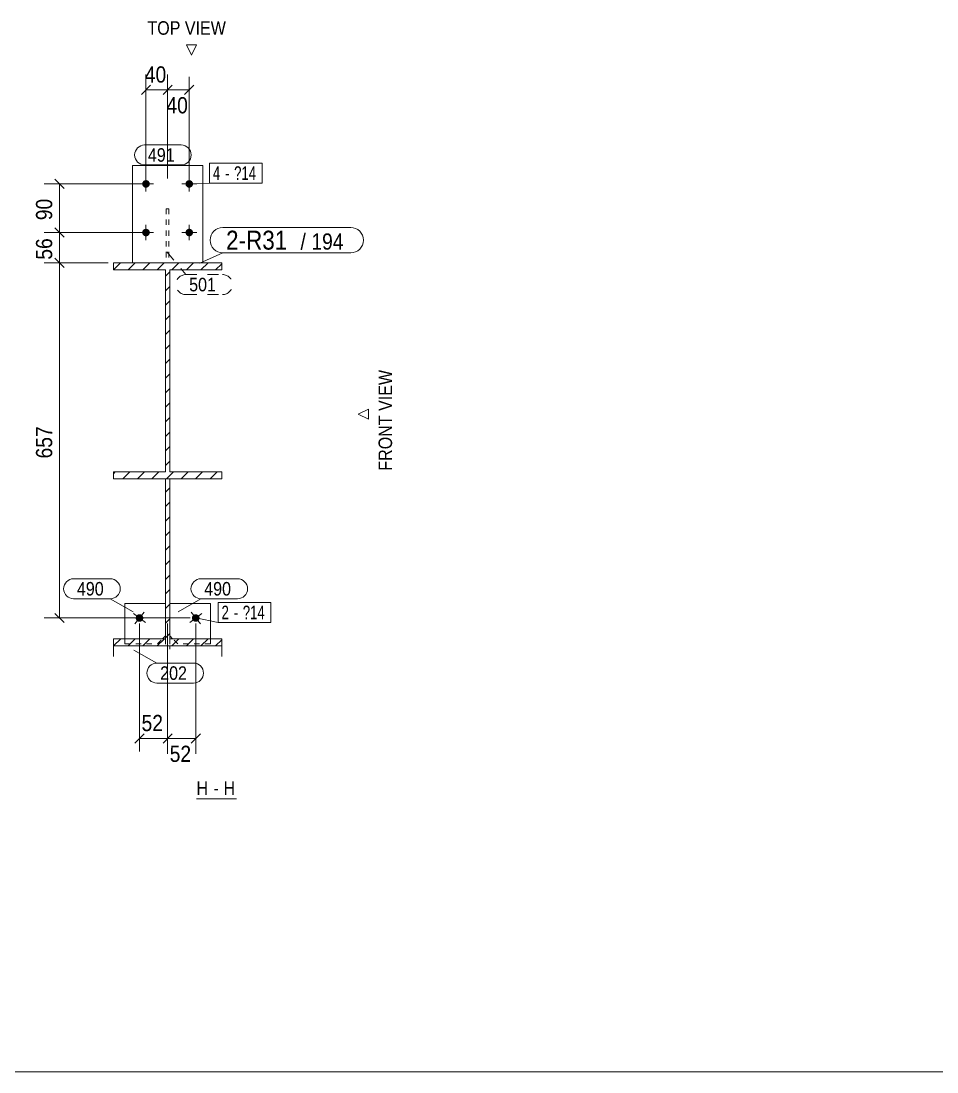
# Model space of a CAD drawing. Header units: millimetres. Extents: x 2 to 1174, y 1 to 825.
# Drawn here: x 711.5 to 880.9, y 5 to 199.5 of the extents above; entities that cross this region are included whole.
import ezdxf

# ---------------------------------------------------------------- set-up
doc = ezdxf.new("R2010")
doc.units = ezdxf.units.MM
for name, pattern in [('XKITLINE00', [0]), ('XKITLINE01', [4, 1, -1, 1, -1]), ('XKITLINE02', [4, 2, -2])]:
    doc.linetypes.add(name, pattern=pattern)
for name, color, linetype, lineweight in [('Bolt', 3, 'Continuous', 0), ('BoltMark', 7, 'Continuous', 0), ('Dimensions', 7, 'Continuous', 0), ('DrawingSheet', 5, 'Continuous', 0), ('OtherObjectType', 7, 'Continuous', 0), ('Part', 2, 'Continuous', 0), ('PartMark', 7, 'Continuous', 0)]:
    doc.layers.add(name, color=color, linetype=linetype, lineweight=lineweight)
doc.styles.add('ARIAL', font='ARIAL.TTF')
doc.styles.add('ARIAL_NARROW', font='ARIALN.TTF')

# ---------------------------------------------------------------- blocks, each defined once
blk = doc.blocks.new('*A5')
at = {"layer": 'Part', "color": 7, "linetype": 'XKITLINE00', "lineweight": 0}
for p, q in [((728.64, 153.42), (729.94, 154.72)), ((731.33, 153.42), (732.63, 154.72)), ((734.03, 153.42), (735.33, 154.72)), ((736.72, 153.42), (738.02, 154.72)), ((739.42, 153.42), (740.72, 154.72)), ((742.11, 153.42), (743.41, 154.72)), ((744.81, 153.42), (746.11, 154.72)), ((747.5, 153.42), (748.64, 154.56)), ((728.64, 153.42), (728.64, 153.42)), ((738.24, 152.24), (739.04, 153.04)), ((738.24, 149.55), (739.04, 150.35)), ((738.24, 146.86), (739.04, 147.66)), ((738.24, 144.16), (739.04, 144.96)), ((738.24, 141.47), (739.04, 142.27)), ((738.24, 138.77), (739.04, 139.57)), ((738.24, 136.08), (739.04, 136.88)), ((738.24, 133.39), (739.04, 134.19)), ((738.24, 130.69), (739.04, 131.49)), ((738.24, 128), (739.04, 128.8)), ((738.24, 125.3), (739.04, 126.1)), ((738.24, 122.61), (739.04, 123.41)), ((738.24, 119.92), (739.04, 120.72)), ((738.24, 117.22), (739.04, 118.02)), ((728.64, 115.7), (728.96, 116.02)), ((730.35, 114.72), (731.65, 116.02)), ((733.05, 114.72), (734.35, 116.02)), ((735.74, 114.72), (737.04, 116.02)), ((738.43, 114.72), (739.73, 116.02)), ((741.13, 114.72), (742.43, 116.02)), ((743.82, 114.72), (745.12, 116.02)), ((746.52, 114.72), (747.82, 116.02))]:
    blk.add_line(p, q, dxfattribs=at)
blk = doc.blocks.new('*A6')
at = {"layer": 'Part', "color": 7, "linetype": 'XKITLINE00', "lineweight": 0}
for p, q in [((739.04, 113.1), (738.24, 112.3)), ((739.04, 110.41), (738.24, 109.61)), ((739.04, 107.72), (738.24, 106.92)), ((739.04, 105.02), (738.24, 104.22)), ((739.04, 102.33), (738.24, 101.53)), ((739.04, 99.63), (738.24, 98.83)), ((739.04, 96.94), (738.24, 96.14)), ((739.04, 94.25), (738.24, 93.45)), ((739.04, 91.55), (738.24, 90.75)), ((739.04, 88.86), (738.24, 88.06)), ((739.04, 86.16), (738.24, 85.36)), ((729.96, 85.17), (728.64, 83.85)), ((732.66, 85.17), (731.33, 83.85)), ((735.35, 85.17), (734.03, 83.85)), ((738.05, 85.17), (736.72, 83.85)), ((740.74, 85.17), (739.42, 83.85)), ((743.43, 85.17), (742.11, 83.85)), ((746.13, 85.17), (744.81, 83.85)), ((748.64, 84.99), (747.5, 83.85))]:
    blk.add_line(p, q, dxfattribs=at)
blk = doc.blocks.new('*A164')
at = {"layer": 'Bolt'}
blk.add_hatch(color=3, dxfattribs=at).paths.add_polyline_path([(732.98, 88.47), (732.96, 88.49), (732.93, 88.51), (732.91, 88.54), (732.89, 88.56), (732.87, 88.59), (732.85, 88.62), (732.83, 88.65), (732.82, 88.68), (732.8, 88.71), (732.79, 88.74), (732.78, 88.78), (732.77, 88.81), (732.76, 88.84), (732.75, 88.88), (732.75, 88.91), (732.74, 88.94), (732.74, 88.98), (732.74, 89.01), (732.74, 89.05), (732.75, 89.08), (732.75, 89.11), (732.76, 89.15), (732.77, 89.18), (732.78, 89.21), (732.79, 89.25), (732.8, 89.28), (732.81, 89.31), (732.83, 89.34), (732.85, 89.37), (732.87, 89.4), (732.89, 89.43), (732.91, 89.45), (732.93, 89.48), (732.96, 89.5), (732.98, 89.53), (733.01, 89.55), (733.04, 89.57), (733.07, 89.59), (733.09, 89.6), (733.12, 89.62), (733.16, 89.64), (733.19, 89.65), (733.22, 89.66), (733.25, 89.67), (733.29, 89.68), (733.32, 89.69), (733.35, 89.69), (733.39, 89.69), (733.42, 89.7), (733.46, 89.7), (733.49, 89.69), (733.53, 89.69), (733.56, 89.69), (733.59, 89.68), (733.63, 89.67), (733.66, 89.66), (733.69, 89.65), (733.72, 89.64), (733.75, 89.62), (733.78, 89.61), (733.81, 89.59), (733.84, 89.57), (733.87, 89.55), (733.9, 89.53), (733.92, 89.5), (733.95, 89.48), (733.97, 89.45), (733.99, 89.43), (734.01, 89.4), (734.03, 89.37), (734.05, 89.34), (734.07, 89.31), (734.08, 89.28), (734.09, 89.25), (734.1, 89.22), (734.11, 89.18), (734.12, 89.15), (734.13, 89.12), (734.14, 89.08), (734.14, 89.05), (734.14, 89.01), (734.14, 88.98), (734.14, 88.95), (734.14, 88.91), (734.13, 88.88), (734.12, 88.84), (734.12, 88.81), (734.11, 88.78), (734.09, 88.75), (734.08, 88.71), (734.07, 88.68), (734.05, 88.65), (734.03, 88.62), (734.01, 88.59), (733.99, 88.57), (733.97, 88.54), (733.95, 88.51), (733.92, 88.49), (733.9, 88.47), (733.87, 88.45), (733.84, 88.42), (733.82, 88.41), (733.79, 88.39), (733.76, 88.37), (733.73, 88.36), (733.69, 88.34), (733.66, 88.33), (733.63, 88.32), (733.6, 88.31), (733.56, 88.31), (733.53, 88.3), (733.49, 88.3), (733.46, 88.3), (733.42, 88.3), (733.39, 88.3), (733.36, 88.3), (733.32, 88.31), (733.29, 88.31), (733.26, 88.32), (733.22, 88.33), (733.19, 88.34), (733.16, 88.36), (733.13, 88.37), (733.1, 88.39), (733.07, 88.4), (733.04, 88.42), (733.01, 88.44)], flags=17)
at = {"layer": 'Bolt', "color": 3, "linetype": 'XKITLINE00', "lineweight": 0}
for p, q in [((734.55, 88.14), (732.34, 89.86)), ((732.58, 87.89), (734.3, 90.1))]:
    blk.add_line(p, q, dxfattribs=at)
blk = doc.blocks.new('*A165')
at = {"layer": 'Bolt'}
for points in [[(735.34, 169.29), (735.34, 169.25), (735.33, 169.22), (735.33, 169.18), (735.32, 169.15), (735.31, 169.12), (735.3, 169.08), (735.29, 169.05), (735.27, 169.02), (735.26, 168.99), (735.24, 168.96), (735.22, 168.93), (735.2, 168.9), (735.18, 168.88), (735.16, 168.85), (735.14, 168.83), (735.11, 168.8), (735.08, 168.78), (735.06, 168.76), (735.03, 168.74), (735, 168.72), (734.97, 168.7), (734.94, 168.69), (734.91, 168.67), (734.88, 168.66), (734.84, 168.65), (734.81, 168.64), (734.78, 168.63), (734.74, 168.63), (734.71, 168.62), (734.67, 168.62), (734.64, 168.62), (734.61, 168.62), (734.57, 168.62), (734.54, 168.63), (734.5, 168.63), (734.47, 168.64), (734.44, 168.65), (734.4, 168.66), (734.37, 168.67), (734.34, 168.69), (734.31, 168.7), (734.28, 168.72), (734.25, 168.74), (734.22, 168.76), (734.2, 168.78), (734.17, 168.8), (734.15, 168.83), (734.12, 168.85), (734.1, 168.88), (734.08, 168.9), (734.06, 168.93), (734.04, 168.96), (734.02, 168.99), (734.01, 169.02), (733.99, 169.05), (733.98, 169.08), (733.97, 169.12), (733.96, 169.15), (733.95, 169.18), (733.95, 169.22), (733.94, 169.25), (733.94, 169.29), (733.94, 169.32), (733.94, 169.35), (733.94, 169.39), (733.95, 169.42), (733.95, 169.46), (733.96, 169.49), (733.97, 169.52), (733.98, 169.56), (733.99, 169.59), (734.01, 169.62), (734.02, 169.65), (734.04, 169.68), (734.06, 169.71), (734.08, 169.74), (734.1, 169.76), (734.12, 169.79), (734.15, 169.82), (734.17, 169.84), (734.2, 169.86), (734.22, 169.88), (734.25, 169.9), (734.28, 169.92), (734.31, 169.94), (734.34, 169.95), (734.37, 169.97), (734.4, 169.98), (734.44, 169.99), (734.47, 170), (734.5, 170.01), (734.54, 170.01), (734.57, 170.02), (734.61, 170.02), (734.64, 170.02), (734.67, 170.02), (734.71, 170.02), (734.74, 170.01), (734.78, 170.01), (734.81, 170), (734.84, 169.99), (734.88, 169.98), (734.91, 169.97), (734.94, 169.95), (734.97, 169.94), (735, 169.92), (735.03, 169.9), (735.06, 169.88), (735.08, 169.86), (735.11, 169.84), (735.14, 169.82), (735.16, 169.79), (735.18, 169.76), (735.2, 169.74), (735.22, 169.71), (735.24, 169.68), (735.26, 169.65), (735.27, 169.62), (735.29, 169.59), (735.3, 169.56), (735.31, 169.52), (735.32, 169.49), (735.33, 169.46), (735.33, 169.42), (735.34, 169.39), (735.34, 169.35), (735.34, 169.32)], [(743.34, 169.29), (743.34, 169.25), (743.33, 169.22), (743.33, 169.18), (743.32, 169.15), (743.31, 169.12), (743.3, 169.08), (743.29, 169.05), (743.27, 169.02), (743.26, 168.99), (743.24, 168.96), (743.22, 168.93), (743.2, 168.9), (743.18, 168.88), (743.16, 168.85), (743.14, 168.83), (743.11, 168.8), (743.08, 168.78), (743.06, 168.76), (743.03, 168.74), (743, 168.72), (742.97, 168.7), (742.94, 168.69), (742.91, 168.67), (742.88, 168.66), (742.84, 168.65), (742.81, 168.64), (742.78, 168.63), (742.74, 168.63), (742.71, 168.62), (742.67, 168.62), (742.64, 168.62), (742.61, 168.62), (742.57, 168.62), (742.54, 168.63), (742.5, 168.63), (742.47, 168.64), (742.44, 168.65), (742.4, 168.66), (742.37, 168.67), (742.34, 168.69), (742.31, 168.7), (742.28, 168.72), (742.25, 168.74), (742.22, 168.76), (742.2, 168.78), (742.17, 168.8), (742.15, 168.83), (742.12, 168.85), (742.1, 168.88), (742.08, 168.9), (742.06, 168.93), (742.04, 168.96), (742.02, 168.99), (742.01, 169.02), (741.99, 169.05), (741.98, 169.08), (741.97, 169.12), (741.96, 169.15), (741.95, 169.18), (741.95, 169.22), (741.94, 169.25), (741.94, 169.29), (741.94, 169.32), (741.94, 169.35), (741.94, 169.39), (741.95, 169.42), (741.95, 169.46), (741.96, 169.49), (741.97, 169.52), (741.98, 169.56), (741.99, 169.59), (742.01, 169.62), (742.02, 169.65), (742.04, 169.68), (742.06, 169.71), (742.08, 169.74), (742.1, 169.76), (742.12, 169.79), (742.15, 169.82), (742.17, 169.84), (742.2, 169.86), (742.22, 169.88), (742.25, 169.9), (742.28, 169.92), (742.31, 169.94), (742.34, 169.95), (742.37, 169.97), (742.4, 169.98), (742.44, 169.99), (742.47, 170), (742.5, 170.01), (742.54, 170.01), (742.57, 170.02), (742.61, 170.02), (742.64, 170.02), (742.67, 170.02), (742.71, 170.02), (742.74, 170.01), (742.78, 170.01), (742.81, 170), (742.84, 169.99), (742.88, 169.98), (742.91, 169.97), (742.94, 169.95), (742.97, 169.94), (743, 169.92), (743.03, 169.9), (743.06, 169.88), (743.08, 169.86), (743.11, 169.84), (743.14, 169.82), (743.16, 169.79), (743.18, 169.76), (743.2, 169.74), (743.22, 169.71), (743.24, 169.68), (743.26, 169.65), (743.27, 169.62), (743.29, 169.59), (743.3, 169.56), (743.31, 169.52), (743.32, 169.49), (743.33, 169.46), (743.33, 169.42), (743.34, 169.39), (743.34, 169.35), (743.34, 169.32)], [(735.34, 160.29), (735.34, 160.25), (735.33, 160.22), (735.33, 160.18), (735.32, 160.15), (735.31, 160.12), (735.3, 160.08), (735.29, 160.05), (735.27, 160.02), (735.26, 159.99), (735.24, 159.96), (735.22, 159.93), (735.2, 159.9), (735.18, 159.88), (735.16, 159.85), (735.14, 159.83), (735.11, 159.8), (735.08, 159.78), (735.06, 159.76), (735.03, 159.74), (735, 159.72), (734.97, 159.7), (734.94, 159.69), (734.91, 159.67), (734.88, 159.66), (734.84, 159.65), (734.81, 159.64), (734.78, 159.63), (734.74, 159.63), (734.71, 159.62), (734.67, 159.62), (734.64, 159.62), (734.61, 159.62), (734.57, 159.62), (734.54, 159.63), (734.5, 159.63), (734.47, 159.64), (734.44, 159.65), (734.4, 159.66), (734.37, 159.67), (734.34, 159.69), (734.31, 159.7), (734.28, 159.72), (734.25, 159.74), (734.22, 159.76), (734.2, 159.78), (734.17, 159.8), (734.15, 159.83), (734.12, 159.85), (734.1, 159.88), (734.08, 159.9), (734.06, 159.93), (734.04, 159.96), (734.02, 159.99), (734.01, 160.02), (733.99, 160.05), (733.98, 160.08), (733.97, 160.12), (733.96, 160.15), (733.95, 160.18), (733.95, 160.22), (733.94, 160.25), (733.94, 160.29), (733.94, 160.32), (733.94, 160.35), (733.94, 160.39), (733.95, 160.42), (733.95, 160.46), (733.96, 160.49), (733.97, 160.52), (733.98, 160.56), (733.99, 160.59), (734.01, 160.62), (734.02, 160.65), (734.04, 160.68), (734.06, 160.71), (734.08, 160.74), (734.1, 160.76), (734.12, 160.79), (734.15, 160.82), (734.17, 160.84), (734.2, 160.86), (734.22, 160.88), (734.25, 160.9), (734.28, 160.92), (734.31, 160.94), (734.34, 160.95), (734.37, 160.97), (734.4, 160.98), (734.44, 160.99), (734.47, 161), (734.5, 161.01), (734.54, 161.01), (734.57, 161.02), (734.61, 161.02), (734.64, 161.02), (734.67, 161.02), (734.71, 161.02), (734.74, 161.01), (734.78, 161.01), (734.81, 161), (734.84, 160.99), (734.88, 160.98), (734.91, 160.97), (734.94, 160.95), (734.97, 160.94), (735, 160.92), (735.03, 160.9), (735.06, 160.88), (735.08, 160.86), (735.11, 160.84), (735.14, 160.82), (735.16, 160.79), (735.18, 160.76), (735.2, 160.74), (735.22, 160.71), (735.24, 160.68), (735.26, 160.65), (735.27, 160.62), (735.29, 160.59), (735.3, 160.56), (735.31, 160.52), (735.32, 160.49), (735.33, 160.46), (735.33, 160.42), (735.34, 160.39), (735.34, 160.35), (735.34, 160.32)], [(743.34, 160.29), (743.34, 160.25), (743.33, 160.22), (743.33, 160.18), (743.32, 160.15), (743.31, 160.12), (743.3, 160.08), (743.29, 160.05), (743.27, 160.02), (743.26, 159.99), (743.24, 159.96), (743.22, 159.93), (743.2, 159.9), (743.18, 159.88), (743.16, 159.85), (743.14, 159.83), (743.11, 159.8), (743.08, 159.78), (743.06, 159.76), (743.03, 159.74), (743, 159.72), (742.97, 159.7), (742.94, 159.69), (742.91, 159.67), (742.88, 159.66), (742.84, 159.65), (742.81, 159.64), (742.78, 159.63), (742.74, 159.63), (742.71, 159.62), (742.67, 159.62), (742.64, 159.62), (742.61, 159.62), (742.57, 159.62), (742.54, 159.63), (742.5, 159.63), (742.47, 159.64), (742.44, 159.65), (742.4, 159.66), (742.37, 159.67), (742.34, 159.69), (742.31, 159.7), (742.28, 159.72), (742.25, 159.74), (742.22, 159.76), (742.2, 159.78), (742.17, 159.8), (742.15, 159.83), (742.12, 159.85), (742.1, 159.88), (742.08, 159.9), (742.06, 159.93), (742.04, 159.96), (742.02, 159.99), (742.01, 160.02), (741.99, 160.05), (741.98, 160.08), (741.97, 160.12), (741.96, 160.15), (741.95, 160.18), (741.95, 160.22), (741.94, 160.25), (741.94, 160.29), (741.94, 160.32), (741.94, 160.35), (741.94, 160.39), (741.95, 160.42), (741.95, 160.46), (741.96, 160.49), (741.97, 160.52), (741.98, 160.56), (741.99, 160.59), (742.01, 160.62), (742.02, 160.65), (742.04, 160.68), (742.06, 160.71), (742.08, 160.74), (742.1, 160.76), (742.12, 160.79), (742.15, 160.82), (742.17, 160.84), (742.2, 160.86), (742.22, 160.88), (742.25, 160.9), (742.28, 160.92), (742.31, 160.94), (742.34, 160.95), (742.37, 160.97), (742.4, 160.98), (742.44, 160.99), (742.47, 161), (742.5, 161.01), (742.54, 161.01), (742.57, 161.02), (742.61, 161.02), (742.64, 161.02), (742.67, 161.02), (742.71, 161.02), (742.74, 161.01), (742.78, 161.01), (742.81, 161), (742.84, 160.99), (742.88, 160.98), (742.91, 160.97), (742.94, 160.95), (742.97, 160.94), (743, 160.92), (743.03, 160.9), (743.06, 160.88), (743.08, 160.86), (743.11, 160.84), (743.14, 160.82), (743.16, 160.79), (743.18, 160.76), (743.2, 160.74), (743.22, 160.71), (743.24, 160.68), (743.26, 160.65), (743.27, 160.62), (743.29, 160.59), (743.3, 160.56), (743.31, 160.52), (743.32, 160.49), (743.33, 160.46), (743.33, 160.42), (743.34, 160.39), (743.34, 160.35), (743.34, 160.32)]]:
    blk.add_hatch(color=3, dxfattribs=at).paths.add_polyline_path(points, flags=17)
at = {"layer": 'Bolt', "color": 3, "linetype": 'XKITLINE00', "lineweight": 0}
for p, q in [((736.04, 169.32), (733.24, 169.32)), ((734.64, 170.72), (734.64, 167.92)), ((744.04, 169.32), (741.24, 169.32)), ((742.64, 170.72), (742.64, 167.92)), ((734.64, 161.72), (734.64, 158.92)), ((742.64, 161.72), (742.64, 158.92)), ((736.04, 160.32), (733.24, 160.32)), ((744.04, 160.32), (741.24, 160.32))]:
    blk.add_line(p, q, dxfattribs=at)
blk = doc.blocks.new('*A166')
at = {"layer": 'Bolt'}
blk.add_hatch(color=3, dxfattribs=at).paths.add_polyline_path([(743.44, 89.57), (743.47, 89.59), (743.5, 89.61), (743.53, 89.62), (743.56, 89.64), (743.59, 89.65), (743.62, 89.66), (743.66, 89.67), (743.69, 89.68), (743.72, 89.69), (743.76, 89.69), (743.79, 89.69), (743.82, 89.7), (743.86, 89.7), (743.89, 89.69), (743.93, 89.69), (743.96, 89.69), (744, 89.68), (744.03, 89.67), (744.06, 89.66), (744.09, 89.65), (744.13, 89.64), (744.16, 89.62), (744.19, 89.6), (744.22, 89.59), (744.24, 89.57), (744.27, 89.55), (744.3, 89.53), (744.32, 89.5), (744.35, 89.48), (744.37, 89.45), (744.39, 89.43), (744.41, 89.4), (744.43, 89.37), (744.45, 89.34), (744.47, 89.31), (744.48, 89.28), (744.49, 89.25), (744.51, 89.21), (744.52, 89.18), (744.52, 89.15), (744.53, 89.11), (744.54, 89.08), (744.54, 89.05), (744.54, 89.01), (744.54, 88.98), (744.54, 88.94), (744.54, 88.91), (744.53, 88.88), (744.52, 88.84), (744.51, 88.81), (744.5, 88.78), (744.49, 88.74), (744.48, 88.71), (744.47, 88.68), (744.45, 88.65), (744.43, 88.62), (744.41, 88.59), (744.39, 88.56), (744.37, 88.54), (744.35, 88.51), (744.32, 88.49), (744.3, 88.47), (744.27, 88.44), (744.24, 88.42), (744.21, 88.4), (744.18, 88.39), (744.15, 88.37), (744.12, 88.36), (744.09, 88.34), (744.06, 88.33), (744.03, 88.32), (743.99, 88.31), (743.96, 88.31), (743.93, 88.3), (743.89, 88.3), (743.86, 88.3), (743.82, 88.3), (743.79, 88.3), (743.75, 88.3), (743.72, 88.31), (743.69, 88.31), (743.65, 88.32), (743.62, 88.33), (743.59, 88.34), (743.56, 88.36), (743.52, 88.37), (743.49, 88.39), (743.47, 88.41), (743.44, 88.42), (743.41, 88.45), (743.38, 88.47), (743.36, 88.49), (743.33, 88.51), (743.31, 88.54), (743.29, 88.57), (743.27, 88.59), (743.25, 88.62), (743.23, 88.65), (743.21, 88.68), (743.2, 88.71), (743.19, 88.75), (743.18, 88.78), (743.17, 88.81), (743.16, 88.84), (743.15, 88.88), (743.15, 88.91), (743.14, 88.95), (743.14, 88.98), (743.14, 89.01), (743.14, 89.05), (743.15, 89.08), (743.15, 89.12), (743.16, 89.15), (743.17, 89.18), (743.18, 89.22), (743.19, 89.25), (743.2, 89.28), (743.22, 89.31), (743.23, 89.34), (743.25, 89.37), (743.27, 89.4), (743.29, 89.43), (743.31, 89.45), (743.33, 89.48), (743.36, 89.5), (743.38, 89.53), (743.41, 89.55)], flags=17)
at = {"layer": 'Bolt', "color": 3, "linetype": 'XKITLINE00', "lineweight": 0}
for p, q in [((742.74, 88.14), (744.95, 89.86)), ((742.98, 90.1), (744.7, 87.89))]:
    blk.add_line(p, q, dxfattribs=at)
blk = doc.blocks.new('*A167')
at = {"layer": 'Part', "color": 2, "linetype": 'XKITLINE00', "lineweight": 0}
for p, q in [((728.64, 153.42), (728.64, 154.72)), ((728.64, 154.72), (748.64, 154.72)), ((748.64, 154.72), (748.64, 153.42)), ((738.24, 153.42), (728.64, 153.42)), ((738.24, 116.02), (738.24, 153.42)), ((748.64, 153.42), (739.04, 153.42)), ((739.04, 153.42), (739.04, 116.02)), ((728.64, 114.72), (728.64, 116.02)), ((728.64, 116.02), (738.24, 116.02)), ((739.04, 116.02), (748.64, 116.02)), ((748.64, 116.02), (748.64, 114.72)), ((748.64, 114.72), (728.64, 114.72))]:
    blk.add_line(p, q, dxfattribs=at)
blk = doc.blocks.new('*A168')
at = {"layer": 'Part', "color": 7, "linetype": 'XKITLINE01', "lineweight": 0}
for p, q in [((738.89, 164.72), (738.39, 164.72)), ((738.39, 164.72), (738.39, 154.72)), ((738.89, 164.72), (738.89, 154.72)), ((738.89, 154.72), (738.39, 154.72))]:
    blk.add_line(p, q, dxfattribs=at)
blk = doc.blocks.new('*A169')
at = {"layer": 'Part', "color": 2, "linetype": 'XKITLINE00', "lineweight": 0}
for p, q in [((738.24, 91.7), (730.74, 91.7)), ((730.74, 85.17), (730.74, 91.7)), ((737.71, 85.17), (738.24, 85.7))]:
    blk.add_line(p, q, dxfattribs=at)
at = {"layer": 'Part', "color": 7, "linetype": 'XKITLINE01', "lineweight": 0}
for p, q in [((738.24, 85.7), (738.24, 91.7)), ((730.74, 84.2), (730.74, 85.17)), ((730.74, 84.2), (736.74, 84.2)), ((736.74, 84.2), (737.71, 85.17))]:
    blk.add_line(p, q, dxfattribs=at)
blk = doc.blocks.new('*A170')
at = {"layer": 'Part', "color": 2, "linetype": 'XKITLINE00', "lineweight": 0}
for p, q in [((732.14, 154.72), (732.14, 172.72)), ((732.14, 172.72), (745.14, 172.72)), ((745.14, 154.72), (745.14, 172.72))]:
    blk.add_line(p, q, dxfattribs=at)
at = {"layer": 'Part', "color": 7, "linetype": 'XKITLINE01', "lineweight": 0}
blk.add_line((732.14, 154.72), (745.14, 154.72), dxfattribs=at)
blk = doc.blocks.new('*A171')
at = {"layer": 'Part', "color": 2, "linetype": 'XKITLINE00', "lineweight": 0}
for p, q in [((739.04, 91.7), (746.54, 91.7)), ((746.54, 85.17), (746.54, 91.7)), ((739.57, 85.17), (739.04, 85.7))]:
    blk.add_line(p, q, dxfattribs=at)
at = {"layer": 'Part', "color": 7, "linetype": 'XKITLINE01', "lineweight": 0}
for p, q in [((739.04, 85.7), (739.04, 91.7)), ((740.54, 84.2), (739.57, 85.17)), ((746.54, 84.2), (740.54, 84.2)), ((746.54, 84.2), (746.54, 85.17))]:
    blk.add_line(p, q, dxfattribs=at)
blk = doc.blocks.new('*A172')
at = {"layer": 'Part', "color": 2, "linetype": 'XKITLINE00', "lineweight": 0}
for p, q in [((738.24, 85.17), (738.24, 114.72)), ((738.24, 114.72), (739.04, 114.72)), ((739.04, 114.72), (739.04, 114.72)), ((739.04, 114.72), (739.04, 85.17)), ((728.64, 81.9), (728.64, 85.17)), ((728.64, 85.17), (738.24, 85.17)), ((748.64, 83.85), (728.64, 83.85)), ((739.04, 85.17), (748.64, 85.17)), ((748.64, 85.17), (748.64, 81.9))]:
    blk.add_line(p, q, dxfattribs=at)
at = {"layer": 'Part', "color": 7, "linetype": 'XKITLINE01', "lineweight": 0}
for p, q in [((738.24, 85.17), (738.24, 83.22)), ((739.04, 85.17), (739.04, 83.85)), ((739.04, 83.85), (739.04, 83.22))]:
    blk.add_line(p, q, dxfattribs=at)
blk = doc.blocks.new('*A197')
at = {"layer": 'DrawingSheet', "color": 5, "linetype": 'XKITLINE00', "lineweight": 0}
blk.add_line((5, 5), (1174, 5), dxfattribs=at)
blk = doc.blocks.new('*A366')
at = {"layer": 'Dimensions', "color": 7, "linetype": 'XKITLINE00', "lineweight": 0}
for p, q in [((717.79, 155.57), (719.49, 153.87)), ((727.64, 154.72), (715.79, 154.72)), ((718.64, 89), (718.64, 154.72)), ((717.79, 89.84), (719.49, 88.15)), ((742.84, 89), (715.79, 89))]:
    blk.add_line(p, q, dxfattribs=at)
at = {"layer": 'Dimensions', "color": 3}
for p in [(718.64, 154.72), (718.64, 89)]:
    blk.add_point(p, dxfattribs=at)
at = {"layer": 'Dimensions', "color": 3, "style": 'ARIAL', "width": 0.85}
blk.add_text('657', height=3, rotation=90.0002, dxfattribs=at).set_placement((717.29, 118.52))
blk = doc.blocks.new('*A367')
at = {"layer": 'Dimensions', "color": 7, "linetype": 'XKITLINE00', "lineweight": 0}
for p, q in [((733.64, 160.32), (715.79, 160.32)), ((717.79, 161.17), (719.49, 159.47)), ((718.64, 154.72), (718.64, 160.32)), ((717.79, 155.57), (719.49, 153.87)), ((727.64, 154.72), (715.79, 154.72))]:
    blk.add_line(p, q, dxfattribs=at)
at = {"layer": 'Dimensions', "color": 3}
for p in [(718.64, 160.32), (718.64, 154.72)]:
    blk.add_point(p, dxfattribs=at)
at = {"layer": 'Dimensions', "color": 3, "style": 'ARIAL', "width": 0.85}
blk.add_text('56', height=3, rotation=90.0002, dxfattribs=at).set_placement((717.29, 155.3))
blk = doc.blocks.new('*A368')
at = {"layer": 'Dimensions', "color": 7, "linetype": 'XKITLINE00', "lineweight": 0}
for p, q in [((733.64, 169.32), (715.79, 169.32)), ((717.79, 170.17), (719.49, 168.47)), ((718.64, 160.32), (718.64, 169.32)), ((733.64, 160.32), (715.79, 160.32)), ((717.79, 161.17), (719.49, 159.47))]:
    blk.add_line(p, q, dxfattribs=at)
at = {"layer": 'Dimensions', "color": 3}
for p in [(718.64, 169.32), (718.64, 160.32)]:
    blk.add_point(p, dxfattribs=at)
at = {"layer": 'Dimensions', "color": 3, "style": 'ARIAL', "width": 0.85}
blk.add_text('90', height=3, rotation=90.0002, dxfattribs=at).set_placement((717.29, 162.6))
blk = doc.blocks.new('*A369')
at = {"layer": 'Dimensions', "color": 7, "linetype": 'XKITLINE00', "lineweight": 0}
for p, q in [((733.44, 88), (733.44, 64.32)), ((738.64, 88), (738.64, 64.32)), ((734.29, 67.57), (732.59, 65.87)), ((733.44, 66.72), (738.64, 66.72)), ((739.49, 67.57), (737.79, 65.87))]:
    blk.add_line(p, q, dxfattribs=at)
at = {"layer": 'Dimensions', "color": 3}
for p in [(733.44, 66.72), (738.64, 66.72)]:
    blk.add_point(p, dxfattribs=at)
at = {"layer": 'Dimensions', "color": 3, "style": 'ARIAL', "width": 0.85}
blk.add_text('52', height=3, dxfattribs=at).set_placement((733.82, 68.07))
blk = doc.blocks.new('*A370')
at = {"layer": 'Dimensions', "color": 7, "linetype": 'XKITLINE00', "lineweight": 0}
for p, q in [((738.64, 88), (738.64, 63.87)), ((743.84, 88), (743.84, 63.87)), ((739.49, 67.57), (737.79, 65.87)), ((738.64, 66.72), (743.84, 66.72)), ((744.69, 67.57), (742.99, 65.87))]:
    blk.add_line(p, q, dxfattribs=at)
at = {"layer": 'Dimensions', "color": 3}
for p in [(738.64, 66.72), (743.84, 66.72)]:
    blk.add_point(p, dxfattribs=at)
at = {"layer": 'Dimensions', "color": 3, "style": 'ARIAL', "width": 0.85}
blk.add_text('52', height=3, dxfattribs=at).set_placement((739.02, 62.37))
blk = doc.blocks.new('*A371')
at = {"layer": 'Dimensions', "color": 7, "linetype": 'XKITLINE00', "lineweight": 0}
for p, q in [((734.64, 170.32), (734.64, 189.57)), ((738.64, 170.32), (738.64, 189.57)), ((735.49, 187.57), (733.79, 185.87)), ((734.64, 186.72), (738.64, 186.72)), ((739.49, 187.57), (737.79, 185.87))]:
    blk.add_line(p, q, dxfattribs=at)
at = {"layer": 'Dimensions', "color": 3}
for p in [(734.64, 186.72), (738.64, 186.72)]:
    blk.add_point(p, dxfattribs=at)
at = {"layer": 'Dimensions', "color": 3, "style": 'ARIAL', "width": 0.85}
blk.add_text('40', height=3, dxfattribs=at).set_placement((734.42, 188.07))
blk = doc.blocks.new('*A372')
at = {"layer": 'Dimensions', "color": 7, "linetype": 'XKITLINE00', "lineweight": 0}
for p, q in [((738.64, 170.32), (738.64, 189.12)), ((742.64, 170.32), (742.64, 189.12)), ((739.49, 187.57), (737.79, 185.87)), ((738.64, 186.72), (742.64, 186.72)), ((743.49, 187.57), (741.79, 185.87))]:
    blk.add_line(p, q, dxfattribs=at)
at = {"layer": 'Dimensions', "color": 3}
for p in [(738.64, 186.72), (742.64, 186.72)]:
    blk.add_point(p, dxfattribs=at)
at = {"layer": 'Dimensions', "color": 3, "style": 'ARIAL', "width": 0.85}
blk.add_text('40', height=3, dxfattribs=at).set_placement((738.42, 182.37))
blk = doc.blocks.new('*A373')
at = {"layer": 'BoltMark', "color": 7, "linetype": 'XKITLINE00', "lineweight": 0}
for p, q in [((746.41, 173.17), (756.1, 173.17)), ((746.41, 169.47), (746.41, 173.17)), ((756.1, 169.47), (756.1, 173.17)), ((742.64, 169.32), (746.41, 169.47)), ((746.41, 169.47), (756.1, 169.47))]:
    blk.add_line(p, q, dxfattribs=at)
at = {"layer": 'BoltMark', "color": 3, "style": 'ARIAL_NARROW', "width": 0.85}
for s, p in [('4', (747.01, 170.07)), ('-', (749.28, 170.07)), ('?14', (750.94, 170.07))]:
    blk.add_text(s, height=2.5, dxfattribs=at).set_placement(p)
blk = doc.blocks.new('*A374')
at = {"layer": 'BoltMark', "color": 7, "linetype": 'XKITLINE00', "lineweight": 0}
for p, q in [((748.01, 91.88), (757.7, 91.88)), ((748.01, 88.18), (748.01, 91.88)), ((757.7, 88.18), (757.7, 91.88)), ((743.84, 89), (748.01, 88.18)), ((748.01, 88.18), (757.7, 88.18))]:
    blk.add_line(p, q, dxfattribs=at)
at = {"layer": 'BoltMark', "color": 3, "style": 'ARIAL_NARROW', "width": 0.85}
for s, p in [('2', (748.61, 88.78)), ('-', (750.88, 88.78)), ('?14', (752.54, 88.78))]:
    blk.add_text(s, height=2.5, dxfattribs=at).set_placement(p)
blk = doc.blocks.new('*A375')
at = {"layer": 'PartMark', "color": 7, "linetype": 'XKITLINE02', "lineweight": 0}
for p, q in [((738.52, 156.75), (742.02, 152.54)), ((742.02, 152.54), (748.78, 152.54)), ((742.02, 148.84), (748.78, 148.84))]:
    blk.add_line(p, q, dxfattribs=at)
for centre, start, end in [((742.02, 150.69), 90, 270), ((748.78, 150.69), 270, 90)]:
    blk.add_arc(centre, 1.85, start, end, dxfattribs=at)
at = {"layer": 'PartMark', "color": 3, "style": 'ARIAL', "width": 0.85}
blk.add_text('501', height=2.5, dxfattribs=at).set_placement((742.62, 149.44))
blk = doc.blocks.new('*A376')
at = {"layer": 'PartMark', "color": 7, "linetype": 'XKITLINE00', "lineweight": 0}
for p, q in [((721.26, 96.26), (728.03, 96.26)), ((721.26, 92.56), (728.03, 92.56)), ((732.27, 90.17), (728.03, 92.56))]:
    blk.add_line(p, q, dxfattribs=at)
for centre, start, end in [((721.26, 94.41), 90, 270), ((728.03, 94.41), 270, 90)]:
    blk.add_arc(centre, 1.85, start, end, dxfattribs=at)
at = {"layer": 'PartMark', "color": 3, "style": 'ARIAL', "width": 0.85}
blk.add_text('490', height=2.5, dxfattribs=at).set_placement((721.86, 93.16))
blk = doc.blocks.new('*A377')
at = {"layer": 'PartMark', "color": 7, "linetype": 'XKITLINE00', "lineweight": 0}
for p, q in [((734.39, 176.52), (741.15, 176.52)), ((734.39, 172.82), (741.15, 172.82))]:
    blk.add_line(p, q, dxfattribs=at)
for centre, start, end in [((734.39, 174.67), 90, 270), ((741.15, 174.67), 270, 90)]:
    blk.add_arc(centre, 1.85, start, end, dxfattribs=at)
at = {"layer": 'PartMark', "color": 3, "style": 'ARIAL', "width": 0.85}
blk.add_text('491', height=2.5, dxfattribs=at).set_placement((734.99, 173.42))
blk = doc.blocks.new('*A378')
at = {"layer": 'PartMark', "color": 7, "linetype": 'XKITLINE00', "lineweight": 0}
for p, q in [((744.81, 96.26), (751.58, 96.26)), ((740.57, 90.17), (744.81, 92.56)), ((744.81, 92.56), (751.58, 92.56))]:
    blk.add_line(p, q, dxfattribs=at)
for centre, start, end in [((744.81, 94.41), 90, 270), ((751.58, 94.41), 270, 90)]:
    blk.add_arc(centre, 1.85, start, end, dxfattribs=at)
at = {"layer": 'PartMark', "color": 3, "style": 'ARIAL', "width": 0.85}
blk.add_text('490', height=2.5, dxfattribs=at).set_placement((745.41, 93.16))
blk = doc.blocks.new('*A379')
at = {"layer": 'PartMark', "color": 7, "linetype": 'XKITLINE00', "lineweight": 0}
for p, q in [((732.41, 83.05), (736.66, 80.66)), ((736.66, 80.66), (743.42, 80.66)), ((736.66, 76.96), (743.42, 76.96))]:
    blk.add_line(p, q, dxfattribs=at)
for centre, start, end in [((736.66, 78.81), 90, 270), ((743.42, 78.81), 270, 90)]:
    blk.add_arc(centre, 1.85, start, end, dxfattribs=at)
at = {"layer": 'PartMark', "color": 3, "style": 'ARIAL', "width": 0.85}
blk.add_text('202', height=2.5, dxfattribs=at).set_placement((737.26, 77.56))
blk = doc.blocks.new('*A380')
at = {"layer": 'PartMark', "color": 7, "linetype": 'XKITLINE00', "lineweight": 0}
for p, q in [((748.85, 161.26), (772.5, 161.26)), ((744.61, 154.67), (748.85, 156.56)), ((748.85, 156.56), (772.5, 156.56))]:
    blk.add_line(p, q, dxfattribs=at)
for centre, start, end in [((748.85, 158.91), 90, 270), ((772.5, 158.91), 270, 90)]:
    blk.add_arc(centre, 2.35, start, end, dxfattribs=at)
at = {"layer": 'PartMark', "color": 1, "style": 'ARIAL', "width": 0.85}
blk.add_text('2-R31', height=3.5, dxfattribs=at).set_placement((749.45, 157.16))
at = {"layer": 'PartMark', "color": 3, "style": 'ARIAL', "width": 0.85}
for s, p in [('/', (763.22, 157.16)), ('194', (765.23, 157.16))]:
    blk.add_text(s, height=3, dxfattribs=at).set_placement(p)
blk = doc.blocks.new('*A381')
at = {"layer": 'OtherObjectType', "color": 7, "linetype": 'XKITLINE00', "lineweight": 0}
for p, q in [((743.05, 193.17), (742.11, 195.05)), ((742.11, 195.05), (743.98, 195.05)), ((743.98, 195.05), (743.05, 193.17)), ((743.05, 193.17), (743.05, 193.17)), ((773.9, 126.72), (775.78, 127.66)), ((775.78, 125.78), (773.9, 126.72)), ((773.9, 126.72), (773.9, 126.72)), ((775.78, 127.66), (775.78, 125.78)), ((743.96, 55.52), (751.38, 55.52))]:
    blk.add_line(p, q, dxfattribs=at)
at = {"layer": 'OtherObjectType', "color": 7, "style": 'ARIAL', "width": 0.85}
for s, p in [('TOP VIEW', (734.9, 196.92)), ('H', (743.96, 56.27)), ('H', (748.98, 56.27)), ('-', (747.12, 56.27))]:
    blk.add_text(s, height=2.5, dxfattribs=at).set_placement(p)
blk.add_text('FRONT VIEW', height=2.5, rotation=90, dxfattribs=at).set_placement((780.15, 116.26))

msp = doc.modelspace()

# ---------------------------------------------------------------- block references
at = {"lineweight": 0}
for name in ['*A197', '*A371', '*A372', '*A377', '*A373', '*A170', '*A368', '*A165', '*A168', '*A367', '*A380', '*A366', '*A375', '*A5', '*A167', '*A172', '*A6', '*A376', '*A378', '*A169', '*A171', '*A374', '*A164', '*A166', '*A369', '*A370', '*A379']:
    msp.add_blockref(name, (0, 0), dxfattribs=at)
at = {"layer": 'OtherObjectType', "lineweight": 0}
msp.add_blockref('*A381', (0, 0), dxfattribs=at)

doc.saveas('drawing.dxf')
